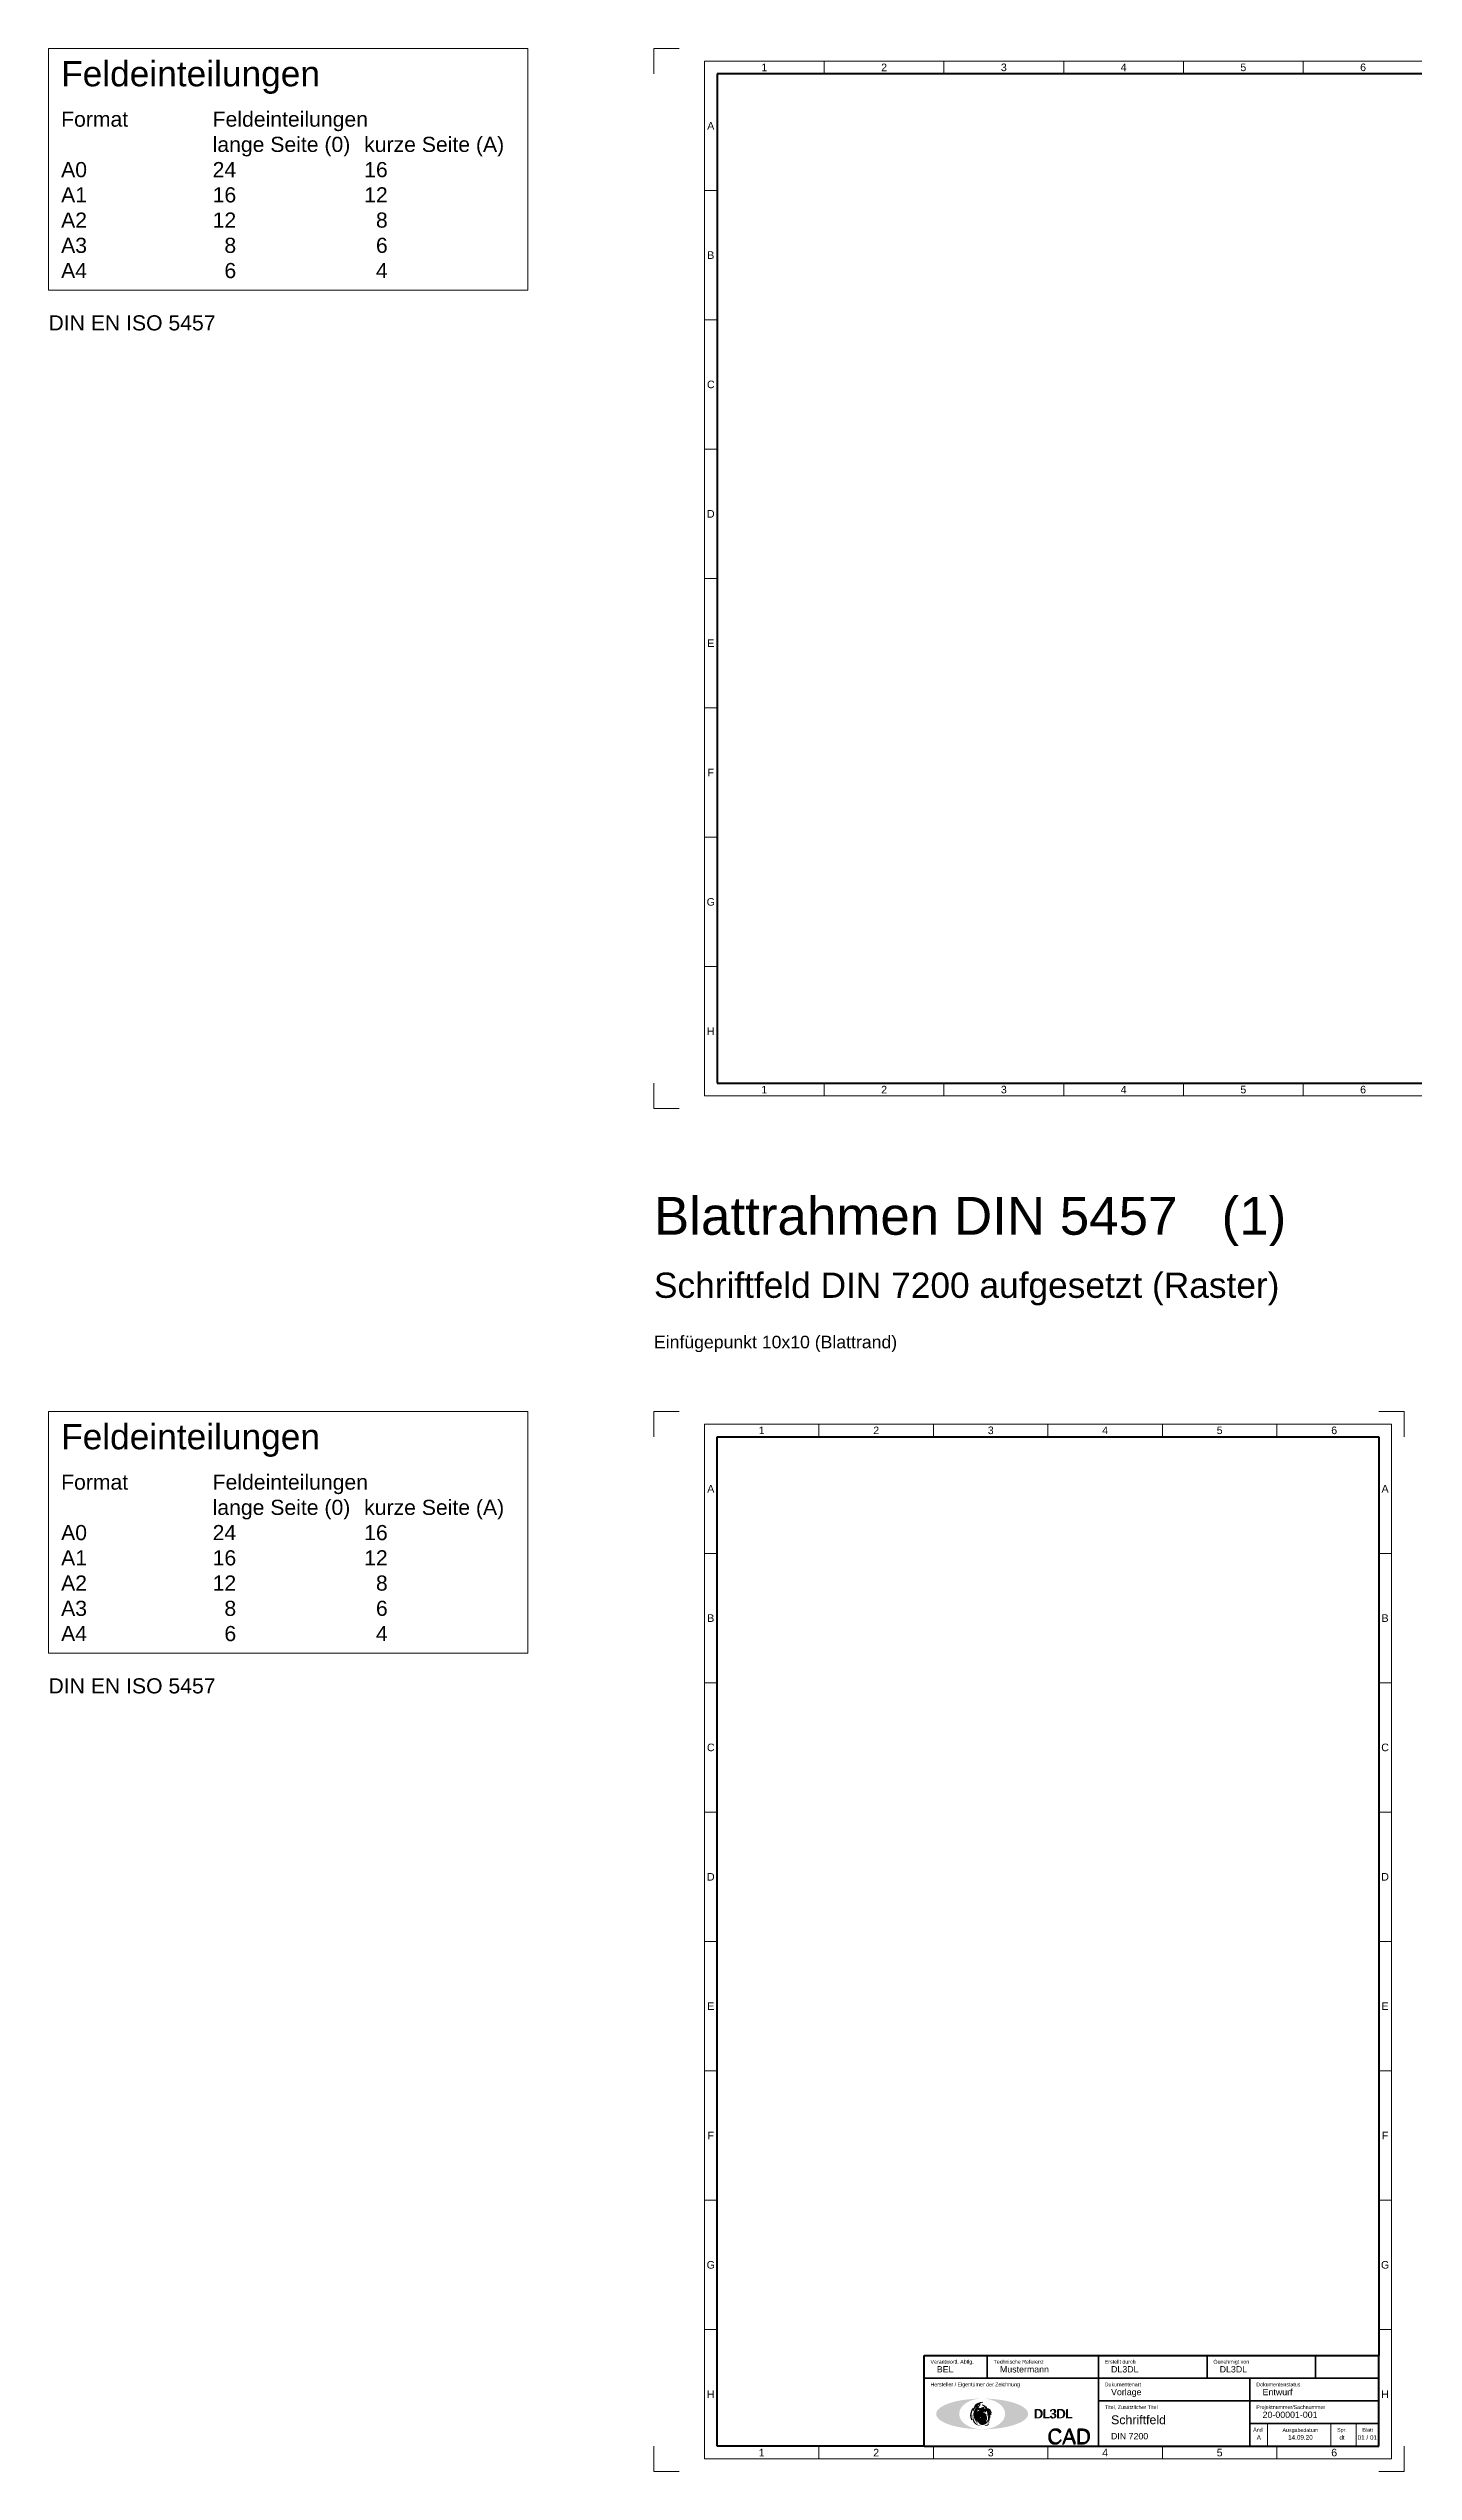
# Model space of a CAD drawing. Header units: millimetres. Extents: x 633 to 4785, y -1154 to 2521.
# Drawn here: x 633 to 1173, y -200 to 760 of the extents above; entities that cross this region are included whole.
import ezdxf
from ezdxf.enums import TextEntityAlignment as Align

# ---------------------------------------------------------------- set-up
doc = ezdxf.new("R2010")
doc.units = ezdxf.units.MM
doc.header["$LTSCALE"] = 5
doc.linetypes.add('AUSGEZOGEN', pattern=[0])
for name, color, linetype, lineweight, true_color in [('_Blattschnitt', 1, 'Continuous', 5, 0xff0000), ('_Legende', 7, 'Continuous', 5, 0x000000), ('_PK_0.18mm', 4, 'Continuous', 18, 0x00ffff), ('_PK_0.35mm', 4, 'Continuous', 35, 0x00ffff), ('_PK_0.70mm', 30, 'Continuous', 70, 0xff7f00), ('_PK_Text_ausgefüllt', 3, 'Continuous', 5, 0x00ff00), ('_PK_Text_Vorgabe', 1, 'Continuous', 5, 0xff0000), ('_Raster_0.18mm', 94, 'Continuous', 18, 0x008000), ('_Raster_1.00mm', 5, 'Continuous', 100, 0x0000ff), ('_Raster_Einteilung', 7, 'Continuous', 18, 0x000000), ('_Raster_txt', 7, 'Continuous', 5, 0x000000), ('pfoenix', 5, 'Continuous', 5, 0x0000ff)]:
    doc.layers.add(name, color=color, linetype=linetype, lineweight=lineweight, true_color=true_color)
for name, color, linetype, true_color in [('Logo', 5, 'Continuous', 0x0000ff), ('Logo Text', 1, 'Continuous', 0xff0000), ('Logo_a', 1, 'Continuous', 0xff0000), ('Logo_b', 30, 'Continuous', 0xff7f00), ('Logo_c', 12, 'Continuous', 0xaa0000)]:
    doc.layers.add(name, color=color, linetype=linetype, true_color=true_color)
doc.styles.add('textstyle1005', font='')
doc.styles.add('textstyle1019', font='')
doc.styles.add('textstyle1029', font='')
doc.styles.add('textstyle1042', font='')
doc.styles.add('textstyle1052', font='')
doc.styles.add('textstyle1062', font='')
doc.styles.add('textstyle1072', font='')
doc.styles.add('textstyle1082', font='')
doc.styles.add('textstyle1092', font='')
doc.styles.add('textstyle1121', font='')
doc.styles.add('textstyle1122', font='')
doc.styles.add('textstyle1123', font='')
doc.styles.add('textstyle1124', font='')
doc.styles.add('textstyle1125', font='')
doc.styles.add('textstyle1126', font='')
doc.styles.add('textstyle1127', font='')
doc.styles.add('textstyle1128', font='')
doc.styles.add('textstyle1129', font='')
doc.styles.add('textstyle1130', font='')
doc.styles.add('textstyle1131', font='')
doc.styles.add('textstyle1132', font='')
doc.styles.add('textstyle1486', font='')
doc.styles.add('textstyle1487', font='')
doc.styles.add('textstyle1488', font='')
doc.styles.add('textstyle1489', font='')
doc.styles.add('textstyle1490', font='')
doc.styles.add('textstyle1491', font='')
doc.styles.add('textstyle1492', font='')
doc.styles.add('textstyle1609', font='')
doc.styles.add('textstyle1610', font='')
doc.styles.add('textstyle1611', font='')
doc.styles.add('textstyle1612', font='')
doc.styles.add('textstyle1613', font='')
doc.styles.add('textstyle1620', font='')
doc.styles.add('textstyle1621', font='')
doc.styles.add('textstyle1622', font='')
doc.styles.add('textstyle1623', font='')
doc.styles.add('textstyle1624', font='')
doc.styles.add('textstyle1625', font='')
doc.styles.add('textstyle1710', font='')
doc.styles.add('textstyle1711', font='')
doc.styles.add('textstyle213', font='')
doc.styles.add('textstyle214', font='')
doc.styles.add('textstyle216', font='')
doc.styles.add('textstyle217', font='')
doc.styles.add('textstyle219', font='')
doc.styles.add('textstyle220', font='')
doc.styles.add('textstyle222', font='')
doc.styles.add('textstyle223', font='')
doc.styles.add('textstyle225', font='')
doc.styles.add('textstyle226', font='')
doc.styles.add('textstyle228', font='')
doc.styles.add('textstyle229', font='')
doc.styles.add('textstyle231', font='')
doc.styles.add('textstyle232', font='')
doc.styles.add('textstyle234', font='')
doc.styles.add('textstyle235', font='')
doc.styles.add('textstyle237', font='')
doc.styles.add('textstyle238', font='')
doc.styles.add('textstyle240', font='')
doc.styles.add('textstyle241', font='')
doc.styles.add('textstyle600', font='')
doc.styles.add('textstyle601', font='')
doc.styles.add('textstyle605', font='')
doc.styles.add('textstyle606', font='')
doc.styles.add('textstyle608', font='')
doc.styles.add('textstyle609', font='')
doc.styles.add('textstyle611', font='')
doc.styles.add('textstyle612', font='')
doc.styles.add('textstyle614', font='')
doc.styles.add('textstyle615', font='')
doc.styles.add('textstyle617', font='')
doc.styles.add('textstyle618', font='')
doc.styles.add('textstyle620', font='')
doc.styles.add('textstyle621', font='')
doc.styles.add('textstyle623', font='')
doc.styles.add('textstyle624', font='')
doc.styles.add('textstyle640', font='')
doc.styles.add('textstyle641', font='')
doc.styles.add('textstyle645', font='')
doc.styles.add('textstyle646', font='')
doc.styles.add('textstyle648', font='')
doc.styles.add('textstyle649', font='')
doc.styles.add('textstyle653', font='')
doc.styles.add('textstyle663', font='')
doc.styles.add('textstyle688', font='')
doc.styles.add('textstyle692', font='')
doc.styles.add('textstyle695', font='')
doc.styles.add('textstyle724', font='')
doc.styles.add('textstyle725', font='')
doc.styles.add('textstyle726', font='')
doc.styles.add('textstyle727', font='')
doc.styles.add('textstyle728', font='')
doc.styles.add('textstyle729', font='')
doc.styles.add('textstyle730', font='')
doc.styles.add('textstyle731', font='')
doc.styles.add('textstyle732', font='')
doc.styles.add('textstyle733', font='')
doc.styles.add('textstyle734', font='')
doc.styles.add('textstyle735', font='')
doc.styles.add('textstyle736', font='')
doc.styles.add('textstyle737', font='')
doc.styles.add('textstyle738', font='')
doc.styles.add('textstyle739', font='')
doc.styles.add('textstyle779', font='')
doc.styles.add('textstyle791', font='')
doc.styles.add('textstyle801', font='')
doc.styles.add('textstyle813', font='')
doc.styles.add('textstyle824', font='')
doc.styles.add('textstyle837', font='')
doc.styles.add('textstyle857', font='')
doc.styles.add('textstyle869', font='')
doc.styles.add('textstyle881', font='')
doc.styles.add('textstyle887', font='')
doc.styles.add('textstyle897', font='')
doc.styles.add('textstyle907', font='')
doc.styles.add('textstyle917', font='')
doc.styles.add('textstyle927', font='')
doc.styles.add('textstyle937', font='')
doc.styles.add('textstyle951', font='')
doc.styles.add('textstyle971', font='')
doc.styles.add('textstyle984', font='')
doc.styles.add('textstyle995', font='')
doc.styles.get('textstyle1005').set_extended_font_data('Arial')
doc.styles.get('textstyle1019').set_extended_font_data('URW Chancery L')
doc.styles.get('textstyle1029').set_extended_font_data('URW Chancery L')
doc.styles.get('textstyle1042').set_extended_font_data('Arial')
doc.styles.get('textstyle1052').set_extended_font_data('Arial')
doc.styles.get('textstyle1062').set_extended_font_data('Arial')
doc.styles.get('textstyle1072').set_extended_font_data('Arial')
doc.styles.get('textstyle1082').set_extended_font_data('Arial')
doc.styles.get('textstyle1092').set_extended_font_data('Arial')
doc.styles.get('textstyle1121').set_extended_font_data('Arial')
doc.styles.get('textstyle1122').set_extended_font_data('Arial')
doc.styles.get('textstyle1123').set_extended_font_data('Arial')
doc.styles.get('textstyle1124').set_extended_font_data('Arial')
doc.styles.get('textstyle1125').set_extended_font_data('Arial')
doc.styles.get('textstyle1126').set_extended_font_data('Arial')
doc.styles.get('textstyle1127').set_extended_font_data('Arial')
doc.styles.get('textstyle1128').set_extended_font_data('Arial')
doc.styles.get('textstyle1129').set_extended_font_data('Arial')
doc.styles.get('textstyle1130').set_extended_font_data('Arial')
doc.styles.get('textstyle1131').set_extended_font_data('Arial')
doc.styles.get('textstyle1132').set_extended_font_data('Arial')
doc.styles.get('textstyle1486').set_extended_font_data('Arial')
doc.styles.get('textstyle1487').set_extended_font_data('Arial')
doc.styles.get('textstyle1488').set_extended_font_data('Arial')
doc.styles.get('textstyle1489').set_extended_font_data('Arial')
doc.styles.get('textstyle1490').set_extended_font_data('Arial')
doc.styles.get('textstyle1491').set_extended_font_data('Arial')
doc.styles.get('textstyle1492').set_extended_font_data('Arial')
doc.styles.get('textstyle1609').set_extended_font_data('Arial')
doc.styles.get('textstyle1610').set_extended_font_data('Arial')
doc.styles.get('textstyle1611').set_extended_font_data('Arial')
doc.styles.get('textstyle1612').set_extended_font_data('Arial')
doc.styles.get('textstyle1613').set_extended_font_data('Arial')
doc.styles.get('textstyle1620').set_extended_font_data('Arial')
doc.styles.get('textstyle1621').set_extended_font_data('Arial')
doc.styles.get('textstyle1622').set_extended_font_data('Arial')
doc.styles.get('textstyle1623').set_extended_font_data('Arial')
doc.styles.get('textstyle1624').set_extended_font_data('Arial')
doc.styles.get('textstyle1625').set_extended_font_data('Arial')
doc.styles.get('textstyle1710').set_extended_font_data('Arial')
doc.styles.get('textstyle1711').set_extended_font_data('Arial')
doc.styles.get('textstyle213').set_extended_font_data('Arial')
doc.styles.get('textstyle214').set_extended_font_data('Arial')
doc.styles.get('textstyle216').set_extended_font_data('Arial')
doc.styles.get('textstyle217').set_extended_font_data('Arial')
doc.styles.get('textstyle219').set_extended_font_data('Arial')
doc.styles.get('textstyle220').set_extended_font_data('Arial')
doc.styles.get('textstyle222').set_extended_font_data('Arial')
doc.styles.get('textstyle223').set_extended_font_data('Arial')
doc.styles.get('textstyle225').set_extended_font_data('Arial')
doc.styles.get('textstyle226').set_extended_font_data('Arial')
doc.styles.get('textstyle228').set_extended_font_data('Arial')
doc.styles.get('textstyle229').set_extended_font_data('Arial')
doc.styles.get('textstyle231').set_extended_font_data('Arial')
doc.styles.get('textstyle232').set_extended_font_data('Arial')
doc.styles.get('textstyle234').set_extended_font_data('Arial')
doc.styles.get('textstyle235').set_extended_font_data('Arial')
doc.styles.get('textstyle237').set_extended_font_data('Arial')
doc.styles.get('textstyle238').set_extended_font_data('Arial')
doc.styles.get('textstyle240').set_extended_font_data('Arial')
doc.styles.get('textstyle241').set_extended_font_data('Arial')
doc.styles.get('textstyle600').set_extended_font_data('Arial')
doc.styles.get('textstyle601').set_extended_font_data('Arial')
doc.styles.get('textstyle605').set_extended_font_data('Arial')
doc.styles.get('textstyle606').set_extended_font_data('Arial')
doc.styles.get('textstyle608').set_extended_font_data('Arial')
doc.styles.get('textstyle609').set_extended_font_data('Arial')
doc.styles.get('textstyle611').set_extended_font_data('Arial')
doc.styles.get('textstyle612').set_extended_font_data('Arial')
doc.styles.get('textstyle614').set_extended_font_data('Arial')
doc.styles.get('textstyle615').set_extended_font_data('Arial')
doc.styles.get('textstyle617').set_extended_font_data('Arial')
doc.styles.get('textstyle618').set_extended_font_data('Arial')
doc.styles.get('textstyle620').set_extended_font_data('Arial')
doc.styles.get('textstyle621').set_extended_font_data('Arial')
doc.styles.get('textstyle623').set_extended_font_data('Arial')
doc.styles.get('textstyle624').set_extended_font_data('Arial')
doc.styles.get('textstyle640').set_extended_font_data('Arial')
doc.styles.get('textstyle641').set_extended_font_data('Arial')
doc.styles.get('textstyle645').set_extended_font_data('Arial')
doc.styles.get('textstyle646').set_extended_font_data('Arial')
doc.styles.get('textstyle648').set_extended_font_data('Arial')
doc.styles.get('textstyle649').set_extended_font_data('Arial')
doc.styles.get('textstyle653').set_extended_font_data('URW Chancery L')
doc.styles.get('textstyle663').set_extended_font_data('URW Chancery L')
doc.styles.get('textstyle688').set_extended_font_data('Arial')
doc.styles.get('textstyle692').set_extended_font_data('Arial')
doc.styles.get('textstyle695').set_extended_font_data('Arial')
doc.styles.get('textstyle724').set_extended_font_data('Arial')
doc.styles.get('textstyle725').set_extended_font_data('Arial')
doc.styles.get('textstyle726').set_extended_font_data('Arial')
doc.styles.get('textstyle727').set_extended_font_data('Arial')
doc.styles.get('textstyle728').set_extended_font_data('Arial')
doc.styles.get('textstyle729').set_extended_font_data('Arial')
doc.styles.get('textstyle730').set_extended_font_data('Arial')
doc.styles.get('textstyle731').set_extended_font_data('Arial')
doc.styles.get('textstyle732').set_extended_font_data('Arial')
doc.styles.get('textstyle733').set_extended_font_data('Arial')
doc.styles.get('textstyle734').set_extended_font_data('Arial')
doc.styles.get('textstyle735').set_extended_font_data('Arial')
doc.styles.get('textstyle736').set_extended_font_data('Arial')
doc.styles.get('textstyle737').set_extended_font_data('Arial')
doc.styles.get('textstyle738').set_extended_font_data('Arial')
doc.styles.get('textstyle739').set_extended_font_data('Arial')
doc.styles.get('textstyle779').set_extended_font_data('Arial')
doc.styles.get('textstyle791').set_extended_font_data('Arial')
doc.styles.get('textstyle801').set_extended_font_data('Arial')
doc.styles.get('textstyle813').set_extended_font_data('Arial')
doc.styles.get('textstyle824').set_extended_font_data('Arial')
doc.styles.get('textstyle837').set_extended_font_data('Arial')
doc.styles.get('textstyle857').set_extended_font_data('Arial')
doc.styles.get('textstyle869').set_extended_font_data('Arial')
doc.styles.get('textstyle881').set_extended_font_data('Arial')
doc.styles.get('textstyle887').set_extended_font_data('Arial')
doc.styles.get('textstyle897').set_extended_font_data('Arial')
doc.styles.get('textstyle907').set_extended_font_data('Arial')
doc.styles.get('textstyle917').set_extended_font_data('Arial')
doc.styles.get('textstyle927').set_extended_font_data('Arial')
doc.styles.get('textstyle937').set_extended_font_data('Arial')
doc.styles.get('textstyle951').set_extended_font_data('Arial')
doc.styles.get('textstyle971').set_extended_font_data('Arial')
doc.styles.get('textstyle984').set_extended_font_data('Arial')
doc.styles.get('textstyle995').set_extended_font_data('Arial')

msp = doc.modelspace()

# ---------------------------------------------------------------- hatches: boundary and pattern name
at = {"layer": 'Logo_a'}
h = msp.add_hatch(color=256, dxfattribs=at)
edge = h.paths.add_edge_path()
edge.add_ellipse((1002.34, -176.89), major_axis=(15.17, 0), ratio=0.4, start_angle=0, end_angle=360)
edge = h.paths.add_edge_path()
edge.add_ellipse((1002.34, -176.89), major_axis=(12.14, 0), ratio=0.5, start_angle=0, end_angle=360)
at = {"layer": 'Logo_b'}
h = msp.add_hatch(color=256, dxfattribs=at)
edge = h.paths.add_edge_path()
edge.add_ellipse((1002.34, -176.89), major_axis=(12.14, 0), ratio=0.5, start_angle=0, end_angle=360)
edge = h.paths.add_edge_path()
edge.add_ellipse((1002.34, -176.89), major_axis=(9.1, 0), ratio=0.666667, start_angle=0, end_angle=360)
at = {"layer": 'Logo_c'}
h = msp.add_hatch(color=256, dxfattribs=at)
edge = h.paths.add_edge_path()
edge.add_ellipse((1002.34, -176.89), major_axis=(15.17, 0), ratio=0.4, start_angle=0, end_angle=360)
edge = h.paths.add_edge_path()
edge.add_ellipse((1002.34, -176.89), major_axis=(18.21, 0), ratio=0.333333, start_angle=0, end_angle=360)
at = {"layer": 'pfoenix'}
h = msp.add_hatch(color=256, dxfattribs=at)
edge = h.paths.add_edge_path()
edge.add_spline(control_points=[(1002.64, -172.2), (999.85, -172.88), (998.83, -175.55), (998.83, -175.55)], knot_values=[0, 0, 0, 0, 1, 1, 1, 1], degree=3, periodic=0)
edge.add_spline(control_points=[(998.83, -175.55), (998.86, -175.35), (999.24, -172.21), (1002.64, -172.2)], knot_values=[0, 0, 0, 0, 1, 1, 1, 1], degree=3, periodic=0)
h = msp.add_hatch(color=256, dxfattribs=at)
edge = h.paths.add_edge_path()
edge.add_spline(control_points=[(998.79, -174.79), (997.11, -176.39), (997.92, -179.07), (998.28, -179.25)], knot_values=[0, 0, 0, 0, 1, 1, 1, 1], degree=3, periodic=0)
edge.add_spline(control_points=[(998.28, -179.25), (998.17, -179.16), (997.36, -176.47), (998.79, -174.79)], knot_values=[0, 0, 0, 0, 1, 1, 1, 1], degree=3, periodic=0)
h = msp.add_hatch(color=256, dxfattribs=at)
edge = h.paths.add_edge_path()
edge.add_spline(control_points=[(1001.07, -177.69), (1001.49, -177.95), (1001.19, -178.45), (1001.19, -178.45), (1001.19, -178.45), (1001.3, -178.7), (1001.96, -178.71), (1001.86, -178.1), (1001.73, -177.69), (1001.19, -177.14), (1000.75, -176.78), (1000.59, -176.29), (1000.91, -175.78), (1001.44, -175.44), (1001.53, -175.3), (1001.46, -175.12), (1001.16, -175.13), (1000.89, -175.2), (1000.67, -175.08), (1000.72, -174.71), (1001.07, -174.53), (1001.08, -174.52), (1001.08, -174.53), (1000.98, -174.69), (1000.83, -174.81), (1000.96, -174.92), (1001.36, -174.81), (1001.83, -174.55), (1002.68, -174.37), (1002.99, -174.41), (1003.03, -174.49), (1003.07, -174.76), (1002.97, -174.99), (1003.39, -174.94), (1003.68, -175.07), (1003.92, -175.32), (1003.86, -175.72), (1003.58, -176.07), (1003.47, -176.16), (1003.47, -176.16), (1003.44, -175.95), (1003.37, -175.73), (1003.12, -175.68), (1002.78, -175.74), (1002.62, -176.07), (1002.64, -176.49), (1002.95, -176.62), (1003.57, -176.83), (1003.86, -177.21)], knot_values=[0, 0, 0, 0, 1, 2, 3, 4, 5, 6, 7, 8, 9, 10, 11, 12, 13, 14, 15, 16, 17, 18, 19, 20, 21, 22, 23, 24, 25, 26, 27, 28, 29, 30, 31, 32, 33, 34, 35, 36, 37, 38, 39, 40, 41, 42, 43, 44, 45, 46, 46, 46, 46], degree=3, periodic=0)
edge.add_spline(control_points=[(1003.86, -177.21), (1004.14, -177.7), (1004.34, -178.39), (1004.23, -179.05), (1003.99, -179.65), (1003.77, -180.02), (1003.77, -180.02), (1004.49, -179.58), (1004.69, -178.84), (1004.68, -178.28), (1004.61, -178.12), (1004.82, -178.5), (1004.85, -179.17), (1004.71, -179.59), (1004.13, -180.67), (1003.52, -181.07), (1002.83, -181.26), (1002, -181.27), (1001.48, -181.01), (1001.48, -181.01), (1001.48, -181.01)], knot_values=[0, 0, 0, 0, 1, 2, 3, 4, 5, 6, 7, 8, 9, 10, 11, 12, 13, 14, 15, 16, 17, 18, 18, 18, 18], degree=3, periodic=0)
edge.add_spline(control_points=[(1001.48, -181.01), (1001.48, -181.01), (1001.42, -181.05), (997.36, -176.39), (1001.56, -173.03)], knot_values=[0, 0, 0, 0, 1, 2, 2, 2, 2], degree=3, periodic=0)
edge.add_spline(control_points=[(1001.56, -173.03), (999.72, -175.43), (1001.07, -177.69), (1001.07, -177.69), (1001.07, -177.69), (1001.07, -177.69), (1001.07, -177.69)], knot_values=[0, 0, 0, 0, 1, 2, 3, 4, 4, 4, 4], degree=3, periodic=0)
h = msp.add_hatch(color=256, dxfattribs=at)
edge = h.paths.add_edge_path()
edge.add_spline(control_points=[(1000.94, -172.96), (998.86, -177.01), (1000.8, -181.23), (1000.79, -181.25), (1000.79, -181.25), (997.78, -176.95), (1000.94, -172.96), (1000.94, -172.96), (1000.94, -172.96)], knot_values=[0, 0, 0, 0, 1, 2, 3, 4, 5, 6, 6, 6, 6], degree=3, periodic=0)
h = msp.add_hatch(color=256, dxfattribs=at)
edge = h.paths.add_edge_path()
edge.add_spline(control_points=[(998.59, -176.47), (998.69, -180.44), (1002.15, -181.81), (1002.15, -181.81), (1002.15, -181.81), (998.27, -180.85), (998.62, -176.52), (998.62, -176.52), (998.59, -176.47)], knot_values=[0, 0, 0, 0, 1, 2, 3, 4, 5, 6, 6, 6, 6], degree=3, periodic=0)
h = msp.add_hatch(color=256, dxfattribs=at)
edge = h.paths.add_edge_path()
edge.add_spline(control_points=[(1004.49, -176.18), (1004.55, -176.52), (1004.59, -176.79), (1004.62, -177.21), (1004.63, -177.54), (1004.62, -177.54), (1004.62, -177.54), (1004.77, -177.09), (1004.77, -176.57), (1004.66, -175.63), (1004.36, -174.77), (1004.11, -174.35), (1003.4, -173.77), (1002.45, -173.35), (1002.45, -173.35), (1002.45, -173.35)], knot_values=[0, 0, 0, 0, 1, 2, 3, 4, 5, 6, 7, 8, 9, 10, 11, 12, 13, 13, 13, 13], degree=3, periodic=0)
edge.add_spline(control_points=[(1002.45, -173.35), (1003.02, -173.64), (1003.34, -173.97), (1003.68, -174.4), (1004.02, -174.85), (1004.35, -175.57), (1004.49, -176.18)], knot_values=[0, 0, 0, 0, 1, 2, 3, 4, 4, 4, 4], degree=3, periodic=0)
h = msp.add_hatch(color=256, dxfattribs=at)
edge = h.paths.add_edge_path()
edge.add_spline(control_points=[(1003.25, -181.44), (1003.62, -181.59), (1004.25, -181.6), (1004.59, -181.51), (1004.9, -181.16), (1005.09, -180.69), (1005.12, -180.33), (1005.15, -180.17), (1005.15, -180.17), (1005.15, -180.17), (1005.03, -180.49), (1004.93, -180.6), (1004.68, -180.91), (1004.41, -181.09), (1004.15, -181.2), (1003.76, -181.32), (1003.38, -181.35), (1003.25, -181.35), (1003.11, -181.34), (1003.11, -181.35), (1003.11, -181.35), (1003.19, -181.41), (1003.25, -181.44), (1003.25, -181.44), (1003.25, -181.44)], knot_values=[0, 0, 0, 0, 1, 2, 3, 4, 5, 6, 7, 8, 9, 10, 11, 12, 13, 14, 15, 16, 17, 18, 19, 20, 21, 22, 22, 22, 22], degree=3, periodic=0)
h = msp.add_hatch(color=256, dxfattribs=at)
edge = h.paths.add_edge_path()
edge.add_spline(control_points=[(1005.4, -178.44), (1005.37, -178.97), (1005.21, -179.69), (1004.98, -180.09), (1004.48, -180.56), (1004.2, -180.83), (1004.19, -180.83), (1004.4, -180.47), (1004.68, -180.02), (1004.84, -179.59), (1004.85, -179.17), (1004.66, -178.21)], knot_values=[0, 0, 0, 0, 1, 2, 3, 4, 5, 6, 7, 8, 9, 9, 9, 9], degree=3, periodic=0)
edge.add_spline(control_points=[(1004.66, -178.21), (1004.93, -178.07), (1004.98, -177.78), (1005.01, -176.89), (1004.96, -176.1), (1004.94, -175.67), (1004.67, -174.81), (1004.5, -174.7), (1004.98, -175.31), (1005.13, -175.73), (1005.3, -176.32), (1005.38, -176.9), (1005.42, -177.7), (1005.4, -178.44)], knot_values=[0, 0, 0, 0, 1, 2, 3, 4, 5, 6, 7, 8, 9, 10, 11, 11, 11, 11], degree=3, periodic=0)
h = msp.add_hatch(color=256, dxfattribs=at)
edge = h.paths.add_edge_path()
edge.add_spline(control_points=[(1005.77, -177.23), (1005.76, -176.67), (1005.69, -176.31), (1005.6, -175.89), (1005.43, -175.55), (1005.06, -175.02), (1005.06, -175.02), (1005.06, -175.02)], knot_values=[0, 0, 0, 0, 1, 2, 3, 4, 5, 5, 5, 5], degree=3, periodic=0)
edge.add_spline(control_points=[(1005.06, -175.02), (1005.94, -175.45), (1005.77, -177.23), (1005.77, -177.23), (1005.77, -177.23)], knot_values=[0, 0, 0, 0, 1, 2, 2, 2, 2], degree=3, periodic=0)

# ---------------------------------------------------------------- linework, layer by layer
at = {"layer": '_Blattschnitt'}
for p, q in [((872.38, 760.29), (882.38, 760.29)), ((872.38, 760.29), (872.38, 750.29)), ((872.38, 340.29), (872.38, 350.29)), ((872.38, 340.29), (882.38, 340.29)), ((872.38, 220.29), (882.38, 220.29)), ((872.38, 220.29), (872.38, 210.29)), ((1169.38, 220.29), (1159.38, 220.29)), ((1169.38, 220.29), (1169.38, 210.29)), ((872.38, -189.71), (872.38, -199.71)), ((1169.38, -199.71), (1169.38, -189.71)), ((872.38, -199.71), (882.38, -199.71)), ((1169.38, -199.71), (1159.38, -199.71))]:
    msp.add_line(p, q, dxfattribs=at)
at = {"layer": '_Legende'}
for p, q in [((637.64, 760.29), (632.64, 760.29)), ((632.64, 760.29), (822.38, 760.29)), ((632.64, 664.57), (632.64, 760.29)), ((822.38, 760.29), (822.38, 664.57)), ((822.38, 664.57), (632.64, 664.57)), ((637.64, 220.29), (632.64, 220.29)), ((632.64, 220.29), (822.38, 220.29)), ((632.64, 124.57), (632.64, 220.29)), ((822.38, 220.29), (822.38, 124.57)), ((822.38, 124.57), (632.64, 124.57))]:
    msp.add_line(p, q, dxfattribs=at)
at = {"layer": '_PK_0.18mm', "linetype": 'AUSGEZOGEN', "lineweight": 18}
for p, q in [((1115.38, -189.71), (1115.38, -180.71)), ((1140.38, -189.71), (1140.38, -180.71)), ((1150.38, -189.71), (1150.38, -180.71))]:
    msp.add_line(p, q, dxfattribs=at)
at = {"layer": '_PK_0.35mm', "linetype": 'AUSGEZOGEN'}
for p, q in [((979.38, -162.71), (1159.38, -162.71)), ((1004.38, -162.71), (1004.38, -153.71)), ((1048.38, -189.71), (1048.38, -153.71)), ((1091.38, -162.71), (1091.38, -153.71)), ((1108.38, -189.71), (1108.38, -162.71)), ((1134.38, -162.71), (1134.38, -153.71)), ((1048.38, -171.71), (1159.38, -171.71)), ((1108.38, -180.71), (1159.38, -180.71))]:
    msp.add_line(p, q, dxfattribs=at)
at = {"layer": '_PK_0.70mm', "linetype": 'AUSGEZOGEN', "lineweight": 70}
for p, q in [((979.38, -153.71), (1159.38, -153.71)), ((979.38, -189.71), (979.38, -153.71)), ((1159.38, -189.71), (1159.38, -153.71)), ((979.38, -189.71), (1159.38, -189.71))]:
    msp.add_line(p, q, dxfattribs=at)
at = {"layer": '_Raster_0.18mm'}
for p, q in [((1461.38, 755.29), (892.38, 755.29)), ((892.38, 755.29), (892.38, 345.29)), ((892.38, 345.29), (1461.38, 345.29)), ((892.38, -194.71), (892.38, 215.29)), ((892.38, 215.29), (1164.38, 215.29)), ((1164.38, -194.71), (1164.38, 215.29)), ((892.38, -194.71), (1164.38, -194.71))]:
    msp.add_line(p, q, dxfattribs=at)
at = {"layer": '_Raster_1.00mm'}
for p, q in [((1456.38, 750.29), (897.38, 750.29)), ((897.38, 750.29), (897.38, 350.29)), ((897.38, 350.29), (1276.38, 350.29)), ((897.38, 210.29), (1159.38, 210.29)), ((897.38, -189.71), (897.38, 210.29)), ((1159.38, 210.29), (1159.38, -153.71)), ((979.38, -189.71), (897.38, -189.71))]:
    msp.add_line(p, q, dxfattribs=at)
at = {"layer": '_Raster_Einteilung'}
for p, q in [((939.8, 755.29), (939.8, 750.29)), ((987.22, 755.29), (987.22, 750.29)), ((1034.63, 755.29), (1034.63, 750.29)), ((1082.05, 755.29), (1082.05, 750.29)), ((1129.47, 755.29), (1129.47, 750.29)), ((892.38, 704.04), (897.38, 704.04)), ((892.38, 652.79), (897.38, 652.79)), ((892.38, 601.54), (897.38, 601.54)), ((892.38, 550.29), (897.38, 550.29)), ((892.38, 499.04), (897.38, 499.04)), ((892.38, 447.79), (897.38, 447.79)), ((892.38, 396.54), (897.38, 396.54)), ((939.8, 350.29), (939.8, 345.29)), ((987.22, 350.29), (987.22, 345.29)), ((1034.63, 350.29), (1034.63, 345.29)), ((1082.05, 350.29), (1082.05, 345.29)), ((1129.47, 350.29), (1129.47, 345.29)), ((937.72, 215.29), (937.72, 210.29)), ((983.05, 215.29), (983.05, 210.29)), ((1028.38, 215.29), (1028.38, 210.29)), ((1073.72, 215.29), (1073.72, 210.29)), ((1119.05, 215.29), (1119.05, 210.29)), ((892.38, 164.04), (897.38, 164.04)), ((1159.38, 164.04), (1164.38, 164.04)), ((892.38, 112.79), (897.38, 112.79)), ((1159.38, 112.79), (1164.38, 112.79)), ((892.38, 61.54), (897.38, 61.54)), ((1159.38, 61.54), (1164.38, 61.54)), ((892.38, 10.29), (897.38, 10.29)), ((1159.38, 10.29), (1164.38, 10.29)), ((892.38, -40.96), (897.38, -40.96)), ((1159.38, -40.96), (1164.38, -40.96)), ((892.38, -92.21), (897.38, -92.21)), ((1159.38, -92.21), (1164.38, -92.21)), ((892.38, -143.46), (897.38, -143.46)), ((1159.38, -143.46), (1164.38, -143.46)), ((937.72, -189.71), (937.72, -194.71)), ((983.05, -189.71), (983.05, -194.71)), ((1028.38, -189.71), (1028.38, -194.71)), ((1073.72, -189.71), (1073.72, -194.71)), ((1119.05, -189.71), (1119.05, -194.71))]:
    msp.add_line(p, q, dxfattribs=at)
at = {"layer": 'pfoenix'}
for points in [[(1002.64, -172.2), (999.24, -172.21), (998.86, -175.35), (998.83, -175.55)], [(1002.64, -172.2), (999.85, -172.88), (998.83, -175.55), (998.83, -175.55)], [(998.79, -174.79), (997.11, -176.39), (997.92, -179.07), (998.28, -179.25)], [(998.79, -174.79), (997.36, -176.47), (998.17, -179.16), (998.28, -179.25)], [(1001.56, -173.03), (999.72, -175.43), (1001.07, -177.69), (1001.07, -177.69), (1001.07, -177.69), (1001.07, -177.69), (1001.07, -177.69)], [(1001.07, -177.69), (1001.49, -177.95), (1001.19, -178.45), (1001.19, -178.45), (1001.19, -178.45), (1001.3, -178.7), (1001.96, -178.71), (1001.86, -178.1), (1001.73, -177.69), (1001.19, -177.14), (1000.75, -176.78), (1000.59, -176.29), (1000.91, -175.78), (1001.44, -175.44), (1001.53, -175.3), (1001.46, -175.12), (1001.16, -175.13), (1000.89, -175.2), (1000.67, -175.08), (1000.72, -174.71), (1001.07, -174.53), (1001.08, -174.52), (1001.08, -174.53), (1000.98, -174.69), (1000.83, -174.81), (1000.96, -174.92), (1001.36, -174.81), (1001.83, -174.55), (1002.68, -174.37), (1002.99, -174.41), (1003.03, -174.49), (1003.07, -174.76), (1002.97, -174.99), (1003.39, -174.94), (1003.68, -175.07), (1003.92, -175.32), (1003.86, -175.72), (1003.58, -176.07), (1003.47, -176.16), (1003.47, -176.16), (1003.44, -175.95), (1003.37, -175.73), (1003.12, -175.68), (1002.78, -175.74), (1002.62, -176.07), (1002.64, -176.49), (1002.95, -176.62), (1003.57, -176.83), (1003.86, -177.21)], [(1002.45, -173.35), (1003.02, -173.64), (1003.34, -173.97), (1003.68, -174.4), (1004.02, -174.85), (1004.35, -175.57), (1004.49, -176.18)], [(1004.49, -176.18), (1004.55, -176.52), (1004.59, -176.79), (1004.62, -177.21), (1004.63, -177.54), (1004.62, -177.54), (1004.62, -177.54), (1004.77, -177.09), (1004.77, -176.57), (1004.66, -175.63), (1004.36, -174.77), (1004.11, -174.35), (1003.4, -173.77), (1002.45, -173.35), (1002.45, -173.35), (1002.45, -173.35)], [(1004.66, -178.21), (1004.93, -178.07), (1004.98, -177.78), (1005.01, -176.89), (1004.96, -176.1), (1004.94, -175.67), (1004.67, -174.81), (1004.5, -174.7), (1004.98, -175.31), (1005.13, -175.73), (1005.3, -176.32), (1005.38, -176.9), (1005.42, -177.7), (1005.4, -178.44)], [(1005.06, -175.02), (1005.94, -175.45), (1005.77, -177.23), (1005.77, -177.23), (1005.77, -177.23)], [(1005.77, -177.23), (1005.76, -176.67), (1005.69, -176.31), (1005.6, -175.89), (1005.43, -175.55), (1005.06, -175.02), (1005.06, -175.02), (1005.06, -175.02)]]:
    msp.add_open_spline(points, degree=3, dxfattribs=at)

# ---------------------------------------------------------------- texts
at = {"layer": '_Legende', "attachment_point": 1}
for s, insert, char_height, style in [('Feldeinteilungen', (637.64, 755.29), 10, 'textstyle601'), ('Format', (637.64, 735.29), 6, 'textstyle606'), ('Feldeinteilungen', (697.64, 735.29), 6, 'textstyle612'), ('lange Seite (0)', (697.64, 725.29), 6, 'textstyle646'), ('kurze Seite (A)', (757.64, 725.29), 6, 'textstyle649'), ('A0', (637.64, 715.29), 6, 'textstyle609'), ('24', (697.64, 715.29), 6, 'textstyle214'), ('16', (757.64, 715.29), 6, 'textstyle217'), ('A1', (637.64, 705.29), 6, 'textstyle615'), ('16', (697.64, 705.29), 6, 'textstyle220'), ('12', (757.64, 705.29), 6, 'textstyle223'), ('A3', (637.64, 685.29), 6, 'textstyle621'), ('  8', (697.64, 685.29), 6, 'textstyle232'), ('  6', (757.64, 685.29), 6, 'textstyle235'), ('A4', (637.64, 675.29), 6, 'textstyle624'), ('  6', (697.64, 675.29), 6, 'textstyle238'), ('  4', (757.64, 675.29), 6, 'textstyle241'), ('DIN EN ISO 5457', (632.64, 654.57), 6, 'textstyle641'), ('Blattrahmen DIN 5457   (1)', (872.38, 305.29), 15, 'textstyle695'), ('Schriftfeld DIN 7200 aufgesetzt (Raster)', (872.38, 275.29), 10, 'textstyle688'), ('Einfügepunkt 10x10 (Blattrand)', (872.38, 250.29), 5, 'textstyle692'), ('Feldeinteilungen', (637.64, 215.29), 10, 'textstyle600'), ('Format', (637.64, 195.29), 6, 'textstyle605'), ('Feldeinteilungen', (697.64, 195.29), 6, 'textstyle611'), ('lange Seite (0)', (697.64, 185.29), 6, 'textstyle645'), ('kurze Seite (A)', (757.64, 185.29), 6, 'textstyle648'), ('A0', (637.64, 175.29), 6, 'textstyle608'), ('24', (697.64, 175.29), 6, 'textstyle213'), ('16', (757.64, 175.29), 6, 'textstyle216'), ('A1', (637.64, 165.29), 6, 'textstyle614'), ('16', (697.64, 165.29), 6, 'textstyle219'), ('12', (757.64, 165.29), 6, 'textstyle222'), ('A2', (637.64, 155.29), 6, 'textstyle617'), ('12', (697.64, 155.29), 6, 'textstyle225'), ('  8', (757.64, 155.29), 6, 'textstyle228'), ('A4', (637.64, 135.29), 6, 'textstyle623'), ('  6', (697.64, 135.29), 6, 'textstyle237'), ('  4', (757.64, 135.29), 6, 'textstyle240'), ('DIN EN ISO 5457', (632.64, 114.57), 6, 'textstyle640')]:
    msp.add_mtext(s, dxfattribs=dict(at, insert=insert, char_height=char_height, style=style))
at = {"layer": '_Legende', "color": 1, "true_color": 0xff0000, "char_height": 6, "attachment_point": 1}
for s, insert, style in [('A2', (637.64, 695.29), 'textstyle618'), ('12', (697.64, 695.29), 'textstyle226'), ('  8', (757.64, 695.29), 'textstyle229'), ('A3', (637.64, 145.29), 'textstyle620'), ('  8', (697.64, 145.29), 'textstyle231'), ('  6', (757.64, 145.29), 'textstyle234')]:
    msp.add_mtext(s, dxfattribs=dict(at, insert=insert, style=style))
at = {"layer": '_PK_Text_ausgefüllt', "linetype": 'AUSGEZOGEN', "lineweight": 5}
for s, height, style, p in [('BEL', 2.5, 'textstyle1062', (984.38, -159.21)), ('Mustermann', 2.5, 'textstyle1072', (1009.38, -159.21)), ('DL3DL', 2.5, 'textstyle1042', (1053.38, -159.21)), ('DL3DL', 2.5, 'textstyle1052', (1096.38, -159.21)), ('Vorlage', 2.5, 'textstyle1092', (1053.38, -168.21)), ('Entwurf', 2.5, 'textstyle1082', (1113.38, -168.21)), ('Schriftfeld', 3.5, 'textstyle927', (1053.38, -179.21)), ('20-00001-001', 2.5, 'textstyle917', (1113.38, -177.21)), ('DIN 7200', 2.5, 'textstyle937', (1053.34, -185.71))]:
    msp.add_text(s, height=height, dxfattribs=dict(at, style=style)).set_placement(p, align=Align.MIDDLE_LEFT)
for s, style, p in [('A', 'textstyle907', (1111.89, -186.2)), ('14.09.20', 'textstyle897', (1128.34, -186.17)), ('dt', 'textstyle887', (1144.84, -186.23)), ('01 / 01', 'textstyle1005', (1154.84, -186.23))]:
    msp.add_text(s, height=1.8, dxfattribs=dict(at, style=style)).set_placement(p, align=Align.MIDDLE_CENTER)
at = {"layer": '_PK_Text_Vorgabe', "linetype": 'AUSGEZOGEN', "lineweight": 5}
for s, style, p in [('Verantwortl. Abtlg.', 'textstyle995', (981.88, -156.21)), ('Technische Referenz', 'textstyle984', (1006.88, -156.21)), ('Erstellt durch', 'textstyle971', (1050.88, -156.21)), ('Genehmigt von', 'textstyle824', (1093.88, -156.21)), ('Hersteller / Eigentümer der Zeichnung', 'textstyle837', (981.88, -165.21)), ('Dukumentenart', 'textstyle951', (1050.88, -165.21)), ('Dokumentenstatus', 'textstyle813', (1110.88, -165.21)), ('Titel, Zusätzlicher Titel', 'textstyle801', (1050.88, -174.21)), ('Änd', 'textstyle869', (1109.67, -183.2)), ('Projektnummer/Sachnummer', 'textstyle881', (1110.88, -174.21)), ('Blatt', 'textstyle779', (1152.88, -183.21)), ('Ausgabedatum', 'textstyle857', (1121.26, -183.28)), ('Spr.', 'textstyle791', (1142.88, -183.21))]:
    msp.add_text(s, height=1.5, dxfattribs=dict(at, style=style)).set_placement(p, align=Align.MIDDLE_LEFT)
at = {"layer": '_Raster_txt', "char_height": 3, "attachment_point": 5}
for s, insert, style in [('1', (916.09, 752.79), 'textstyle1620'), ('2', (963.51, 752.79), 'textstyle1621'), ('3', (1010.92, 752.79), 'textstyle1622'), ('4', (1058.34, 752.79), 'textstyle1623'), ('5', (1105.76, 752.79), 'textstyle1624'), ('6', (1153.17, 752.79), 'textstyle1625'), ('A', (894.88, 729.66), 'textstyle1492'), ('B', (894.88, 678.41), 'textstyle1491'), ('C', (894.88, 627.16), 'textstyle1490'), ('D', (894.88, 575.91), 'textstyle1489'), ('E', (894.88, 524.66), 'textstyle1488'), ('F', (894.88, 473.41), 'textstyle1487'), ('G', (894.88, 422.16), 'textstyle1486'), ('H', (894.88, 370.91), 'textstyle1711'), ('1', (916.09, 347.79), 'textstyle1710'), ('2', (963.51, 347.79), 'textstyle1609'), ('3', (1010.92, 347.79), 'textstyle1610'), ('4', (1058.34, 347.79), 'textstyle1611'), ('5', (1105.76, 347.79), 'textstyle1612'), ('6', (1153.17, 347.79), 'textstyle1613'), ('1', (915.05, 212.79), 'textstyle1121'), ('2', (960.38, 212.79), 'textstyle1122'), ('3', (1005.72, 212.79), 'textstyle1123'), ('4', (1051.05, 212.79), 'textstyle1124'), ('5', (1096.38, 212.79), 'textstyle1125'), ('6', (1141.72, 212.79), 'textstyle1126'), ('A', (894.88, 189.66), 'textstyle724'), ('A', (1161.88, 189.66), 'textstyle732'), ('B', (894.88, 138.41), 'textstyle725'), ('B', (1161.88, 138.41), 'textstyle733'), ('C', (894.88, 87.16), 'textstyle726'), ('C', (1161.88, 87.16), 'textstyle734'), ('D', (894.88, 35.91), 'textstyle727'), ('D', (1161.88, 35.91), 'textstyle735'), ('E', (894.88, -15.34), 'textstyle728'), ('E', (1161.88, -15.34), 'textstyle736'), ('F', (894.88, -66.59), 'textstyle729'), ('F', (1161.88, -66.59), 'textstyle737'), ('G', (894.88, -117.84), 'textstyle730'), ('G', (1161.88, -117.84), 'textstyle738'), ('H', (894.88, -169.09), 'textstyle731'), ('H', (1161.88, -169.09), 'textstyle739'), ('1', (915.05, -192.21), 'textstyle1127'), ('2', (960.38, -192.21), 'textstyle1128'), ('3', (1005.72, -192.21), 'textstyle1129'), ('4', (1051.05, -192.21), 'textstyle1130'), ('5', (1096.38, -192.21), 'textstyle1131'), ('6', (1141.72, -192.21), 'textstyle1132')]:
    msp.add_mtext(s, dxfattribs=dict(at, insert=insert, style=style))
at = {"layer": 'Logo', "attachment_point": 5}
for s, insert, char_height, style in [('DL3DL\\P', (1030.25, -176.89), 3.641, 'textstyle653'), ('CAD\\P', (1036.63, -186.05), 6.069, 'textstyle1019')]:
    msp.add_mtext(s, dxfattribs=dict(at, insert=insert, char_height=char_height, style=style))
at = {"layer": 'Logo Text', "attachment_point": 5}
for s, insert, char_height, style in [('DL3DL\\P', (1030.61, -176.78), 3.641, 'textstyle663'), ('CAD\\P', (1036.91, -185.72), 6.069, 'textstyle1029')]:
    msp.add_mtext(s, dxfattribs=dict(at, insert=insert, char_height=char_height, style=style))

doc.saveas('drawing.dxf')
